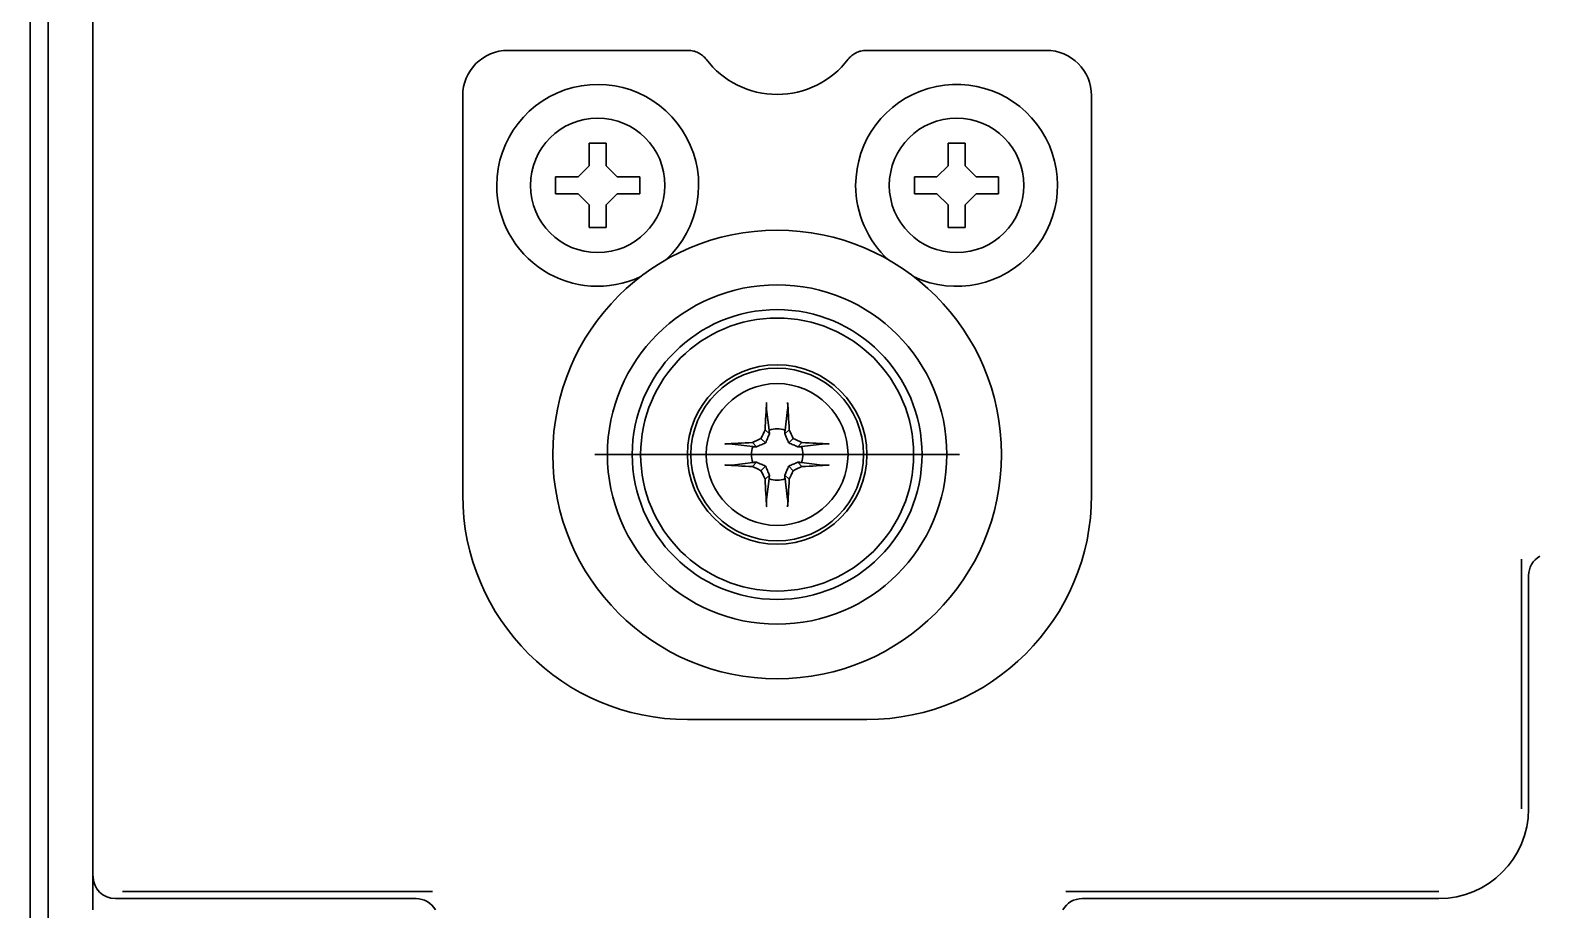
# Model space of a CAD drawing. Extents: x -760 to 4209, y 5795 to 10328.
# Drawn here: x 1849.3 to 1916.6, y 10065 to 10104.2 of the extents above; entities that cross this region are included whole.
import ezdxf

# ---------------------------------------------------------------- set-up
doc = ezdxf.new("R2010")
doc.units = 0
doc.header["$LTSCALE"] = 5
doc.layers.add('1', color=7, linetype='CONTINUOUS', true_color=0xffffff)

msp = doc.modelspace()

# ---------------------------------------------------------------- linework, layer by layer
at = {"layer": '1', "color": 7, "linetype": 'Continuous', "lineweight": 35}
for p, q in [((1849.255, 10156.322), (1849.255, 9476.422)), ((1850.055, 9177.522), (1850.055, 10156.372)), ((1852.055, 10152.622), (1852.055, 10065.019)), ((1852.055, 10066.521), (1852.055, 10152.522)), ((1878.593, 10103.339), (1870.555, 10103.339)), ((1894.555, 10103.339), (1886.517, 10103.339)), ((1868.538, 10101.322), (1868.538, 10083.522)), ((1896.572, 10083.522), (1896.572, 10101.322)), ((1874.18, 10098.197), (1874.18, 10099.197)), ((1874.18, 10099.197), (1874.93, 10099.197)), ((1874.93, 10099.197), (1874.93, 10098.197)), ((1890.18, 10098.197), (1890.18, 10099.197)), ((1890.18, 10099.197), (1890.93, 10099.197)), ((1890.93, 10099.197), (1890.93, 10098.197)), ((1872.68, 10096.947), (1872.68, 10097.697)), ((1872.68, 10097.697), (1873.68, 10097.697)), ((1873.68, 10097.697), (1874.18, 10098.197)), ((1874.93, 10098.197), (1875.43, 10097.697)), ((1875.43, 10097.697), (1876.43, 10097.697)), ((1876.43, 10097.697), (1876.43, 10096.947)), ((1888.68, 10096.947), (1888.68, 10097.697)), ((1888.68, 10097.697), (1889.68, 10097.697)), ((1889.68, 10097.697), (1890.18, 10098.197)), ((1890.93, 10098.197), (1891.43, 10097.697)), ((1891.43, 10097.697), (1892.43, 10097.697)), ((1892.43, 10097.697), (1892.43, 10096.947)), ((1873.68, 10096.947), (1872.68, 10096.947)), ((1874.18, 10096.447), (1873.68, 10096.947)), ((1874.18, 10095.447), (1874.18, 10096.447)), ((1875.43, 10096.947), (1874.93, 10096.447)), ((1874.93, 10096.447), (1874.93, 10095.447)), ((1876.43, 10096.947), (1875.43, 10096.947)), ((1889.68, 10096.947), (1888.68, 10096.947)), ((1890.18, 10096.447), (1889.68, 10096.947)), ((1890.18, 10095.447), (1890.18, 10096.447)), ((1891.43, 10096.947), (1890.93, 10096.447)), ((1890.93, 10096.447), (1890.93, 10095.447)), ((1892.43, 10096.947), (1891.43, 10096.947)), ((1874.93, 10095.447), (1874.18, 10095.447)), ((1890.93, 10095.447), (1890.18, 10095.447)), ((1882.205, 10086.412), (1882.087, 10087.334)), ((1882.905, 10086.412), (1883.023, 10087.334)), ((1882.208, 10086.237), (1882.02, 10086.426)), ((1882.902, 10086.237), (1883.09, 10086.426)), ((1881.465, 10085.672), (1880.543, 10085.79)), ((1881.639, 10085.668), (1881.451, 10085.857)), ((1882.037, 10085.84), (1881.834, 10086.042)), ((1883.073, 10085.84), (1883.276, 10086.042)), ((1883.471, 10085.668), (1883.659, 10085.857)), ((1883.645, 10085.672), (1884.567, 10085.79)), ((1890.68, 10085.322), (1874.43, 10085.322)), ((1881.465, 10084.972), (1880.543, 10084.854)), ((1881.639, 10084.975), (1881.451, 10084.787)), ((1883.471, 10084.975), (1883.659, 10084.787)), ((1883.645, 10084.972), (1884.567, 10084.854)), ((1882.037, 10084.804), (1881.834, 10084.601)), ((1882.208, 10084.406), (1882.02, 10084.218)), ((1882.205, 10084.232), (1882.087, 10083.309)), ((1882.902, 10084.406), (1883.09, 10084.218)), ((1882.905, 10084.232), (1883.023, 10083.309)), ((1883.073, 10084.804), (1883.276, 10084.601)), ((1915.739, 10080.65), (1915.739, 10069.522)), ((1916.055, 10079.922), (1916.055, 10069.522)), ((1878.555, 10073.504), (1886.555, 10073.504)), ((1866.456, 10065.522), (1853.054, 10065.522)), ((1867.183, 10065.837), (1853.37, 10065.837)), ((1912.055, 10065.837), (1895.427, 10065.837)), ((1912.055, 10065.522), (1896.154, 10065.522))]:
    msp.add_line(p, q, dxfattribs=at)
for centre, radius in [((1874.555, 10097.322), 3), ((1890.555, 10097.322), 3), ((1882.555, 10085.322), 10), ((1882.555, 10085.322), 7.566), ((1882.555, 10085.322), 6.461), ((1882.555, 10085.322), 6.086), ((1882.555, 10085.322), 4), ((1882.555, 10085.322), 3.85), ((1882.555, 10085.322), 3.16)]:
    msp.add_circle(centre, radius, dxfattribs=at)
for centre, radius, start, end in [((1870.555, 10101.322), 2.017, 90, 180), ((1894.555, 10101.322), 2.017, 0, 90), ((1882.555, 10105.36), 3.983, 217.31922, 322.68078), ((1874.555, 10097.322), 4.5, 312.55313, 180), ((1890.555, 10097.322), 4.5, 245.17688, 180), ((1874.555, 10097.322), 4.5, 180, 294.82875), ((1890.555, 10097.322), 4.5, 180, 227.4525), ((1882.555, 10085.322), 1.145, 72.20111, 107.79889), ((1882.555, 10085.322), 1.145, 162.20111, 197.79889), ((1882.555, 10085.322), 1.145, 342.20111, 17.79889), ((1882.555, 10085.322), 1.145, 252.20111, 287.79889), ((1878.555, 10083.522), 10.017, 180, 270), ((1886.555, 10083.522), 10.017, 270, 0), ((1912.055, 10069.522), 4, 270, 0)]:
    msp.add_arc(centre, radius, start, end, dxfattribs=at)
for centre, major_axis, ratio, start_param, end_param in [((1882.258, 10085.327), (0.065, 3.728), 0.072244, 0.900133, 1.272854), ((1882.852, 10085.327), (0.065, -3.728), 0.072244, 1.868738, 2.24146), ((1882.001, 10085.58), (1.559, 3.344), 0.094201, 1.359315, 1.476181), ((1883.109, 10085.58), (1.559, -3.344), 0.094201, 1.665412, 1.782277), ((1882.55, 10085.618), (3.728, 0.065), 0.072244, 1.868738, 2.24146), ((1882.297, 10085.876), (3.344, 1.559), 0.094201, 1.665412, 1.782277), ((1882.813, 10085.876), (3.344, -1.559), 0.094201, 1.359315, 1.476181), ((1882.56, 10085.618), (3.728, -0.065), 0.072244, 0.900133, 1.272854), ((1882.55, 10085.025), (-3.728, 0.065), 0.072244, 0.900133, 1.272854), ((1882.297, 10084.767), (-3.344, 1.559), 0.094201, 1.359315, 1.476181), ((1882.001, 10085.063), (-1.559, 3.344), 0.094201, 1.665412, 1.782277), ((1883.109, 10085.063), (-1.559, -3.344), 0.094201, 1.359315, 1.476181), ((1882.813, 10084.767), (-3.344, -1.559), 0.094201, 1.665412, 1.782277), ((1882.56, 10085.025), (-3.728, -0.065), 0.072244, 1.868738, 2.24146), ((1882.258, 10085.317), (-0.065, 3.728), 0.072244, 1.868738, 2.24146), ((1882.852, 10085.317), (-0.065, -3.728), 0.072244, 0.900133, 1.272854), ((1917.056, 10079.921), (-0.708, 0.708), 0.998783, 6.021139, 7.067974), ((1853.056, 10066.522), (-0.708, -0.708), 0.998783, 5.498396, 7.067974), ((1866.454, 10064.521), (0.708, 0.708), 0.998783, 6.021139, 7.067974), ((1896.156, 10064.521), (-0.708, 0.708), 0.998783, 5.498396, 6.545231)]:
    msp.add_ellipse(centre, major_axis=major_axis, ratio=ratio, start_param=start_param, end_param=end_param, dxfattribs=at)
for points, knots in [([(1879.388, 10102.946), (1879.341, 10103.007), (1879.288, 10103.062), (1879.17, 10103.159), (1879.105, 10103.201), (1878.968, 10103.269), (1878.895, 10103.295), (1878.746, 10103.33), (1878.67, 10103.339), (1878.593, 10103.339)], [0, 0, 0, 0, 0.25, 0.25, 0.5, 0.5, 0.75, 0.75, 1, 1, 1, 1]), ([(1886.517, 10103.339), (1886.44, 10103.339), (1886.364, 10103.33), (1886.215, 10103.295), (1886.142, 10103.269), (1886.005, 10103.201), (1885.94, 10103.159), (1885.822, 10103.062), (1885.769, 10103.007), (1885.722, 10102.946)], [0, 0, 0, 0, 0.25, 0.25, 0.5, 0.5, 0.75, 0.75, 1, 1, 1, 1]), ([(1882.087, 10087.334), (1882.086, 10087.341), (1882.085, 10087.349), (1882.084, 10087.364), (1882.084, 10087.369), (1882.084, 10087.38), (1882.083, 10087.392), (1882.083, 10087.405), (1882.082, 10087.418), (1882.082, 10087.425), (1882.082, 10087.446), (1882.082, 10087.46), (1882.082, 10087.482), (1882.082, 10087.49), (1882.082, 10087.505), (1882.082, 10087.52), (1882.083, 10087.536), (1882.083, 10087.551), (1882.083, 10087.558), (1882.084, 10087.581), (1882.085, 10087.595), (1882.086, 10087.622), (1882.087, 10087.635), (1882.088, 10087.647)], [0, 0, 0, 0, 0.125, 0.125, 0.1875, 0.1875, 0.25, 0.3125, 0.3125, 0.375, 0.375, 0.5, 0.5, 0.5625, 0.5625, 0.625, 0.6875, 0.6875, 0.75, 0.75, 0.875, 0.875, 1, 1, 1, 1]), ([(1883.022, 10087.647), (1883.023, 10087.635), (1883.024, 10087.622), (1883.025, 10087.595), (1883.026, 10087.581), (1883.027, 10087.551), (1883.027, 10087.536), (1883.028, 10087.513), (1883.028, 10087.505), (1883.028, 10087.49), (1883.028, 10087.475), (1883.028, 10087.46), (1883.028, 10087.446), (1883.028, 10087.439), (1883.028, 10087.418), (1883.027, 10087.405), (1883.027, 10087.386), (1883.026, 10087.38), (1883.026, 10087.369), (1883.025, 10087.359), (1883.025, 10087.35), (1883.024, 10087.341), (1883.023, 10087.338), (1883.023, 10087.334)], [0, 0, 0, 0, 0.125, 0.125, 0.25, 0.25, 0.375, 0.375, 0.4375, 0.4375, 0.5, 0.5625, 0.5625, 0.625, 0.625, 0.75, 0.75, 0.8125, 0.8125, 0.875, 0.9375, 0.9375, 1, 1, 1, 1]), ([(1880.229, 10085.789), (1880.241, 10085.79), (1880.254, 10085.791), (1880.282, 10085.792), (1880.296, 10085.793), (1880.326, 10085.794), (1880.341, 10085.794), (1880.364, 10085.795), (1880.372, 10085.795), (1880.387, 10085.795), (1880.402, 10085.795), (1880.416, 10085.795), (1880.431, 10085.795), (1880.438, 10085.795), (1880.459, 10085.795), (1880.472, 10085.794), (1880.491, 10085.794), (1880.496, 10085.793), (1880.508, 10085.793), (1880.518, 10085.792), (1880.527, 10085.791), (1880.535, 10085.791), (1880.539, 10085.79), (1880.543, 10085.79)], [0, 0, 0, 0, 0.125, 0.125, 0.25, 0.25, 0.375, 0.375, 0.4375, 0.4375, 0.5, 0.5625, 0.5625, 0.625, 0.625, 0.75, 0.75, 0.8125, 0.8125, 0.875, 0.9375, 0.9375, 1, 1, 1, 1]), ([(1882.037, 10085.84), (1881.969, 10085.81), (1881.902, 10085.781), (1881.77, 10085.724), (1881.704, 10085.696), (1881.639, 10085.668)], [0, 0, 0, 0, 0.5, 0.5, 1, 1, 1, 1]), ([(1882.208, 10086.237), (1882.181, 10086.172), (1882.153, 10086.107), (1882.096, 10085.975), (1882.067, 10085.908), (1882.037, 10085.84)], [0, 0, 0, 0, 0.5, 0.5, 1, 1, 1, 1]), ([(1883.073, 10085.84), (1883.043, 10085.908), (1883.014, 10085.975), (1882.957, 10086.107), (1882.929, 10086.172), (1882.902, 10086.237)], [0, 0, 0, 0, 0.5, 0.5, 1, 1, 1, 1]), ([(1883.471, 10085.668), (1883.406, 10085.696), (1883.34, 10085.724), (1883.208, 10085.781), (1883.141, 10085.81), (1883.073, 10085.84)], [0, 0, 0, 0, 0.5, 0.5, 1, 1, 1, 1]), ([(1884.567, 10085.79), (1884.574, 10085.791), (1884.583, 10085.791), (1884.597, 10085.792), (1884.602, 10085.793), (1884.614, 10085.793), (1884.625, 10085.794), (1884.638, 10085.794), (1884.651, 10085.794), (1884.658, 10085.795), (1884.679, 10085.795), (1884.693, 10085.795), (1884.716, 10085.795), (1884.723, 10085.795), (1884.738, 10085.795), (1884.754, 10085.794), (1884.769, 10085.794), (1884.784, 10085.794), (1884.791, 10085.794), (1884.814, 10085.793), (1884.828, 10085.792), (1884.855, 10085.791), (1884.869, 10085.79), (1884.881, 10085.789)], [0, 0, 0, 0, 0.125, 0.125, 0.1875, 0.1875, 0.25, 0.3125, 0.3125, 0.375, 0.375, 0.5, 0.5, 0.5625, 0.5625, 0.625, 0.6875, 0.6875, 0.75, 0.75, 0.875, 0.875, 1, 1, 1, 1]), ([(1881.639, 10084.975), (1881.704, 10084.948), (1881.77, 10084.92), (1881.902, 10084.863), (1881.969, 10084.834), (1882.037, 10084.804)], [0, 0, 0, 0, 0.5, 0.5, 1, 1, 1, 1]), ([(1883.073, 10084.804), (1883.141, 10084.834), (1883.208, 10084.863), (1883.34, 10084.92), (1883.406, 10084.948), (1883.471, 10084.975)], [0, 0, 0, 0, 0.5, 0.5, 1, 1, 1, 1]), ([(1880.543, 10084.854), (1880.536, 10084.853), (1880.527, 10084.852), (1880.513, 10084.851), (1880.508, 10084.851), (1880.496, 10084.85), (1880.485, 10084.85), (1880.472, 10084.849), (1880.459, 10084.849), (1880.452, 10084.849), (1880.431, 10084.849), (1880.417, 10084.849), (1880.394, 10084.849), (1880.387, 10084.849), (1880.371, 10084.849), (1880.356, 10084.849), (1880.341, 10084.849), (1880.326, 10084.85), (1880.319, 10084.85), (1880.296, 10084.851), (1880.282, 10084.851), (1880.255, 10084.853), (1880.241, 10084.854), (1880.229, 10084.855)], [0, 0, 0, 0, 0.125, 0.125, 0.1875, 0.1875, 0.25, 0.3125, 0.3125, 0.375, 0.375, 0.5, 0.5, 0.5625, 0.5625, 0.625, 0.6875, 0.6875, 0.75, 0.75, 0.875, 0.875, 1, 1, 1, 1]), ([(1882.037, 10084.804), (1882.067, 10084.735), (1882.096, 10084.669), (1882.153, 10084.537), (1882.181, 10084.471), (1882.208, 10084.406)], [0, 0, 0, 0, 0.5, 0.5, 1, 1, 1, 1]), ([(1882.902, 10084.406), (1882.929, 10084.471), (1882.957, 10084.537), (1883.014, 10084.669), (1883.043, 10084.735), (1883.073, 10084.804)], [0, 0, 0, 0, 0.5, 0.5, 1, 1, 1, 1]), ([(1884.881, 10084.855), (1884.869, 10084.854), (1884.856, 10084.853), (1884.828, 10084.851), (1884.814, 10084.851), (1884.784, 10084.85), (1884.769, 10084.849), (1884.746, 10084.849), (1884.738, 10084.849), (1884.723, 10084.849), (1884.708, 10084.849), (1884.694, 10084.849), (1884.679, 10084.849), (1884.672, 10084.849), (1884.651, 10084.849), (1884.638, 10084.849), (1884.619, 10084.85), (1884.614, 10084.85), (1884.602, 10084.851), (1884.592, 10084.851), (1884.583, 10084.852), (1884.575, 10084.853), (1884.571, 10084.853), (1884.567, 10084.854)], [0, 0, 0, 0, 0.125, 0.125, 0.25, 0.25, 0.375, 0.375, 0.4375, 0.4375, 0.5, 0.5625, 0.5625, 0.625, 0.625, 0.75, 0.75, 0.8125, 0.8125, 0.875, 0.9375, 0.9375, 1, 1, 1, 1]), ([(1882.088, 10082.996), (1882.087, 10083.008), (1882.086, 10083.021), (1882.085, 10083.048), (1882.084, 10083.063), (1882.083, 10083.093), (1882.083, 10083.108), (1882.082, 10083.131), (1882.082, 10083.138), (1882.082, 10083.153), (1882.082, 10083.168), (1882.082, 10083.183), (1882.082, 10083.198), (1882.082, 10083.205), (1882.082, 10083.226), (1882.083, 10083.239), (1882.083, 10083.257), (1882.084, 10083.263), (1882.084, 10083.274), (1882.085, 10083.285), (1882.085, 10083.294), (1882.086, 10083.302), (1882.087, 10083.306), (1882.087, 10083.309)], [0, 0, 0, 0, 0.125, 0.125, 0.25, 0.25, 0.375, 0.375, 0.4375, 0.4375, 0.5, 0.5625, 0.5625, 0.625, 0.625, 0.75, 0.75, 0.8125, 0.8125, 0.875, 0.9375, 0.9375, 1, 1, 1, 1]), ([(1883.023, 10083.309), (1883.024, 10083.303), (1883.025, 10083.294), (1883.026, 10083.28), (1883.026, 10083.274), (1883.026, 10083.263), (1883.027, 10083.252), (1883.027, 10083.239), (1883.028, 10083.226), (1883.028, 10083.219), (1883.028, 10083.198), (1883.028, 10083.184), (1883.028, 10083.161), (1883.028, 10083.154), (1883.028, 10083.138), (1883.028, 10083.123), (1883.027, 10083.108), (1883.027, 10083.093), (1883.027, 10083.085), (1883.026, 10083.063), (1883.025, 10083.049), (1883.024, 10083.021), (1883.023, 10083.008), (1883.022, 10082.996)], [0, 0, 0, 0, 0.125, 0.125, 0.1875, 0.1875, 0.25, 0.3125, 0.3125, 0.375, 0.375, 0.5, 0.5, 0.5625, 0.5625, 0.625, 0.6875, 0.6875, 0.75, 0.75, 0.875, 0.875, 1, 1, 1, 1])]:
    msp.add_open_spline(points, degree=3, knots=knots, dxfattribs=at)
for points in [[(1882.205, 10086.412), (1882.206, 10086.354), (1882.207, 10086.296), (1882.208, 10086.237)], [(1882.902, 10086.237), (1882.903, 10086.296), (1882.904, 10086.354), (1882.905, 10086.412)], [(1881.639, 10085.668), (1881.581, 10085.67), (1881.523, 10085.671), (1881.465, 10085.672)], [(1883.645, 10085.672), (1883.587, 10085.671), (1883.529, 10085.67), (1883.471, 10085.668)], [(1881.465, 10084.972), (1881.523, 10084.973), (1881.581, 10084.974), (1881.639, 10084.975)], [(1883.471, 10084.975), (1883.529, 10084.974), (1883.587, 10084.973), (1883.645, 10084.972)], [(1882.208, 10084.406), (1882.207, 10084.348), (1882.206, 10084.29), (1882.205, 10084.232)], [(1882.905, 10084.232), (1882.904, 10084.29), (1882.903, 10084.348), (1882.902, 10084.406)]]:
    msp.add_open_spline(points, degree=3, dxfattribs=at)

doc.saveas('drawing.dxf')
